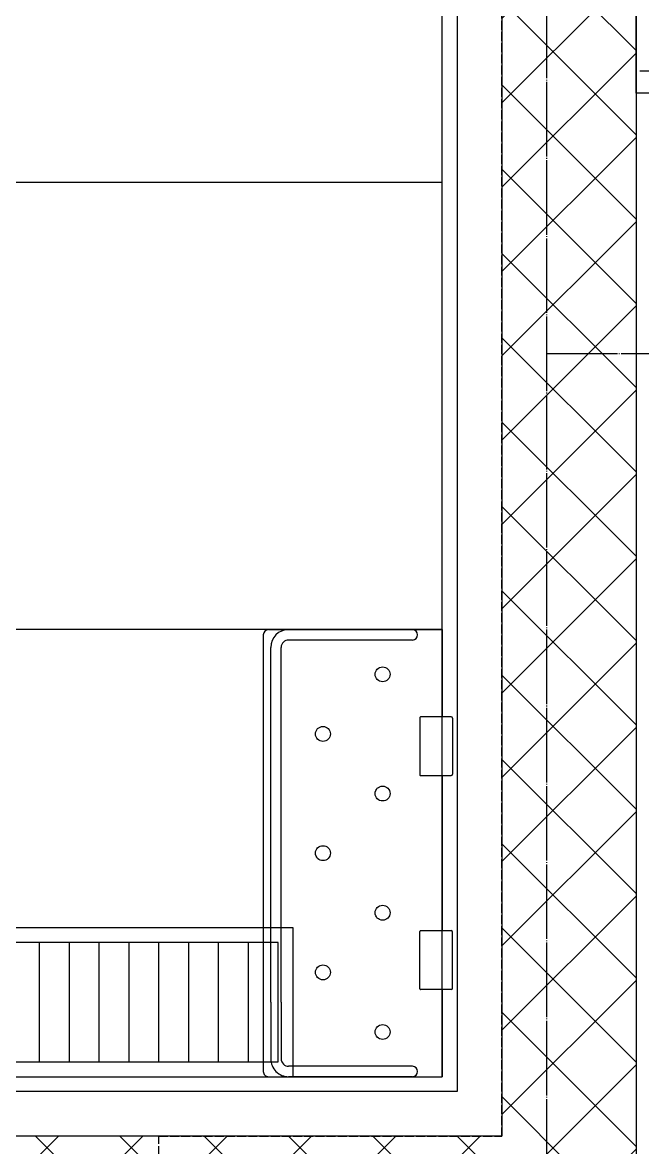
# Model space of a CAD drawing. Header units: millimetres. Extents: x 0 to 179493, y -203649 to 469211.
# Drawn here: x 110398 to 110814, y 146936 to 147691 of the extents above; entities that cross this region are included whole.
import ezdxf

# ---------------------------------------------------------------- set-up
doc = ezdxf.new("R2010")
doc.units = ezdxf.units.MM
doc.linetypes.add('X-평면도(기본형)$0$CEN', pattern=[52.5, 50, -1, 0.5, -1])
doc.linetypes.add('X-평면도(기본형)$0$HID2', pattern=[7.5, 6, -1.5])
for name, color, linetype, true_color in [('X-평면도(기본형)$0$40HAT', 9, 'Continuous', 0x808080), ('X-평면도(기본형)$0$CEN', 1, 'X-평면도(기본형)$0$CEN', 0xff0000), ('X-평면도(기본형)$0$FIN', 9, 'Continuous', 0x808080), ('X-평면도(기본형)$0$FUR', 6, 'Continuous', 0xff00ff), ('X-평면도(기본형)$0$MC', 7, 'Continuous', 0x7f7fff), ('X-평면도(기본형)$0$TIL', 5, 'Continuous', 0x0000ff), ('X-평면도(기본형)$0$UIS', 7, 'X-평면도(기본형)$0$HID2', 0x000000), ('X-평면도(기본형)$0$W2', 3, 'Continuous', 0x00ff00), ('X-평면도(기본형)$0$설비OPEN', 9, 'Continuous', 0x808080)]:
    doc.layers.add(name, color=color, linetype=linetype, true_color=true_color)

# ---------------------------------------------------------------- blocks, each defined once
blk = doc.blocks.new('X-평면도(기본형)$0$코너  선반')
at = {"layer": 'X-평면도(기본형)$0$FUR'}
for p, q in [((506927.8, 180420.77), (506927.8, 180400.27)), ((506928.8, 180421.77), (506966.3, 180421.77)), ((506928.8, 180421.77), (506966.3, 180421.77)), ((506967.3, 180400.27), (506967.3, 180420.77)), ((507071.3, 180400.27), (507071.3, 180420.77)), ((507109.8, 180421.77), (507072.3, 180421.77)), ((507109.8, 180421.77), (507072.3, 180421.77)), ((507110.8, 180420.77), (507110.8, 180400.27)), ((506869.3, 180298.27), (506869.3, 180414.77)), ((506869.3, 180414.77), (506927.8, 180414.77)), ((506967.3, 180414.77), (507071.3, 180414.77)), ((507110.8, 180414.77), (507169.3, 180414.77)), ((507169.3, 180298.27), (507169.3, 180414.77)), ((506928.3, 180399.77), (506966.8, 180399.77)), ((507110.3, 180399.77), (507071.8, 180399.77)), ((506872.8, 180294.77), (507165.8, 180294.77))]:
    blk.add_line(p, q, dxfattribs=at)
at = {"layer": 'X-평면도(기본형)$0$FUR', "color": 8, "true_color": 0x808080}
for p, q in [((506869.3, 180394.77), (506869.3, 180311.77)), ((506876.3, 180394.77), (506876.3, 180311.77)), ((507162.3, 180394.77), (507162.3, 180311.77)), ((507169.3, 180394.77), (507169.3, 180311.77)), ((507119.3, 180306.77), (506881.3, 180306.77)), ((507119.3, 180306.77), (507157.3, 180306.77)), ((507119.3, 180299.77), (506881.3, 180299.77)), ((507119.3, 180299.77), (507157.3, 180299.77))]:
    blk.add_line(p, q, dxfattribs=at)
for centre in [(506899.3, 180374.77), (506979.3, 180374.77), (507059.3, 180374.77), (507139.3, 180374.77), (506939.3, 180334.77), (507019.3, 180334.77), (507099.3, 180334.77)]:
    blk.add_circle(centre, 5, dxfattribs=at)
at = {"layer": 'X-평면도(기본형)$0$FUR'}
for centre, radius, start, end in [((506928.8, 180420.77), 1, 90, 180), ((506966.3, 180420.77), 1, 0, 90), ((507072.3, 180420.77), 1, 90, 180), ((507109.8, 180420.77), 1, 0, 90), ((506928.3, 180400.27), 0.5, 180, 270), ((506966.8, 180400.27), 0.5, 270, 0), ((507071.8, 180400.27), 0.5, 180, 270), ((507110.3, 180400.27), 0.5, 270, 0), ((506872.8, 180298.27), 3.5, 180, 270), ((507165.8, 180298.27), 3.5, 270, 0)]:
    blk.add_arc(centre, radius, start, end, dxfattribs=at)
at = {"layer": 'X-평면도(기본형)$0$FUR', "color": 8, "true_color": 0x808080}
for centre, radius, start, end in [((506872.8, 180394.77), 3.5, 0, 180), ((507165.8, 180394.77), 3.5, 0, 180), ((506881.3, 180311.77), 12, 180, 270), ((506881.3, 180311.77), 5, 180, 270), ((507157.3, 180311.77), 5, 270, 0), ((507157.3, 180311.77), 12, 270, 0)]:
    blk.add_arc(centre, radius, start, end, dxfattribs=at)
blk = doc.blocks.new('X-평면도(기본형)$0$T1')
at = {"layer": 'X-평면도(기본형)$0$FUR', "color": 8, "true_color": 0x808080}
for p, q in [((10, 670), (90, 670)), ((10, 650), (90, 650)), ((10, 630), (90, 630)), ((10, 610), (90, 610)), ((10, 590), (90, 590)), ((10, 570), (90, 570)), ((10, 550), (90, 550)), ((10, 530), (90, 530)), ((10, 510), (90, 510)), ((10, 490), (90, 490)), ((10, 470), (58.36, 470)), ((0, 410), (29.3, 410)), ((0, 390), (53.78, 390)), ((7.5, 370), (55.42, 370)), ((7.5, 330), (70, 330)), ((0, 310), (70, 310)), ((0, 290), (29.3, 290)), ((43, 270), (90, 270)), ((43, 250), (90, 250)), ((10, 230), (90, 230)), ((10, 210), (90, 210)), ((10, 190), (90, 190)), ((10, 170), (90, 170)), ((10, 150), (90, 150)), ((10, 130), (90, 130)), ((10, 110), (90, 110)), ((10, 90), (90, 90)), ((10, 70), (90, 70)), ((10, 50), (90, 50)), ((10, 30), (90, 30))]:
    blk.add_line(p, q, dxfattribs=at)
at = {"layer": 'X-평면도(기본형)$0$FUR'}
for points in [[(100, 270.92), (100, 0), (0, 0), (0, 700), (100, 700), (100, 487.43)], [(10, 461.78), (10, 690), (90, 690), (90, 487.47)], [(90, 270.87), (90, 10), (10, 10), (10, 238.22)]]:
    blk.add_lwpolyline(points, dxfattribs=at)
blk = doc.blocks.new('X-평면도(기본형)$0$BA23502100')
at = {"layer": 'X-평면도(기본형)$0$MC'}
blk.add_lwpolyline([(500, 2350), (1700, 2350), (1700, 1450), (2100, 1450), (2100, 0), (0, 0), (0, 1450), (500, 1450)], close=True, dxfattribs=at)
at = {"layer": 'X-평면도(기본형)$0$TIL'}
for p, q in [((800, 2350), (800, 1490)), ((1100, 2350), (1100, 1490))]:
    blk.add_line(p, q, dxfattribs=at)
at = {"layer": 'X-평면도(기본형)$0$FUR', "xscale": -1}
blk.add_blockref('X-평면도(기본형)$0$코너  선반', (507669.3, -178064.77), dxfattribs=at)
at = {"layer": 'X-평면도(기본형)$0$FUR'}
blk.add_blockref('X-평면도(기본형)$0$T1', (500, 1550), dxfattribs=at)

msp = doc.modelspace()

# ---------------------------------------------------------------- hatches: boundary and pattern name
at = {"layer": 'X-평면도(기본형)$0$40HAT'}
h = msp.add_hatch(dxfattribs=at)
h.set_pattern_fill('H3', color=256, scale=40, style=0, pattern_type=2)
h.set_pattern_definition([(315, (-266331.984, -31820.326), (28.2842712, 28.2842712), []), (45, (-266331.984, -31820.326), (-28.2842712, 28.2842712), [])])
h.paths.add_polyline_path([(109719.63, 148833.95), (109929.63, 148833.95), (109929.63, 148333.95), (111559.63, 148333.95), (111559.63, 148223.95), (110809.63, 148223.95), (110809.63, 146853.95), (109909.63, 146853.95), (109909.63, 146443.95), (109819.63, 146443.95), (109819.63, 146943.95), (110719.63, 146943.95), (110719.63, 148223.95), (109819.63, 148223.95), (109819.63, 148623.95), (109719.63, 148623.95)], flags=0)
at = {"layer": 'X-평면도(기본형)$0$설비OPEN'}
h = msp.add_hatch(dxfattribs=at)
h.set_pattern_fill('DASH', color=256, scale=350, style=0, pattern_type=2)
h.set_pattern_definition([(0, (2049.63, -16491.053), (43.75, 43.75), [43.75, -43.75])])
h.paths.add_polyline_path([(110809.63, 147643.95), (110809.63, 148103.95), (110809.63, 148223.95), (111559.63, 148223.95), (111559.63, 148103.95), (112474.63, 148103.95), (112474.63, 147643.95)], flags=0)

# ---------------------------------------------------------------- linework, layer by layer
at = {"layer": 'X-평면도(기본형)$0$CEN'}
for p, q in [((110749.63, 152008.95), (110749.63, 146093.95)), ((112844.63, 147468.95), (110749.63, 147468.95))]:
    msp.add_line(p, q, dxfattribs=at)
at = {"layer": 'X-평면도(기본형)$0$FIN'}
for p, q in [((110689.63, 148193.95), (110689.63, 146973.95)), ((110689.63, 146973.95), (109789.63, 146973.95))]:
    msp.add_line(p, q, dxfattribs=at)
at = {"layer": 'X-평면도(기본형)$0$UIS'}
msp.add_lwpolyline([(110489.63, 146443.95), (110489.63, 146943.95), (110719.63, 146943.95), (110719.63, 147973.95), (111229.63, 147973.95), (111229.63, 150158.95), (104424.63, 150158.95), (104424.63, 147093.95), (104649.63, 147093.95), (104649.63, 146643.95)], dxfattribs=at)
at = {"layer": 'X-평면도(기본형)$0$W2'}
for p, q in [((110719.63, 148223.95), (110719.63, 146943.95)), ((110809.63, 148223.95), (110809.63, 146853.95)), ((110719.63, 146943.95), (109819.63, 146943.95))]:
    msp.add_line(p, q, dxfattribs=at)
at = {"layer": 'X-평면도(기본형)$0$설비OPEN'}
msp.add_lwpolyline([(110809.63, 147643.95), (110809.63, 148103.95), (110809.63, 148223.95), (111559.63, 148223.95), (111559.63, 148103.95), (112474.63, 148103.95), (112474.63, 147643.95)], close=True, dxfattribs=at)

# ---------------------------------------------------------------- block references
at = {"layer": 'X-평면도(기본형)$0$TIL', "xscale": -1, "rotation": 270}
msp.add_blockref('X-평면도(기본형)$0$BA23502100', (108329.63, 146483.95), dxfattribs=at)

doc.saveas('drawing.dxf')
